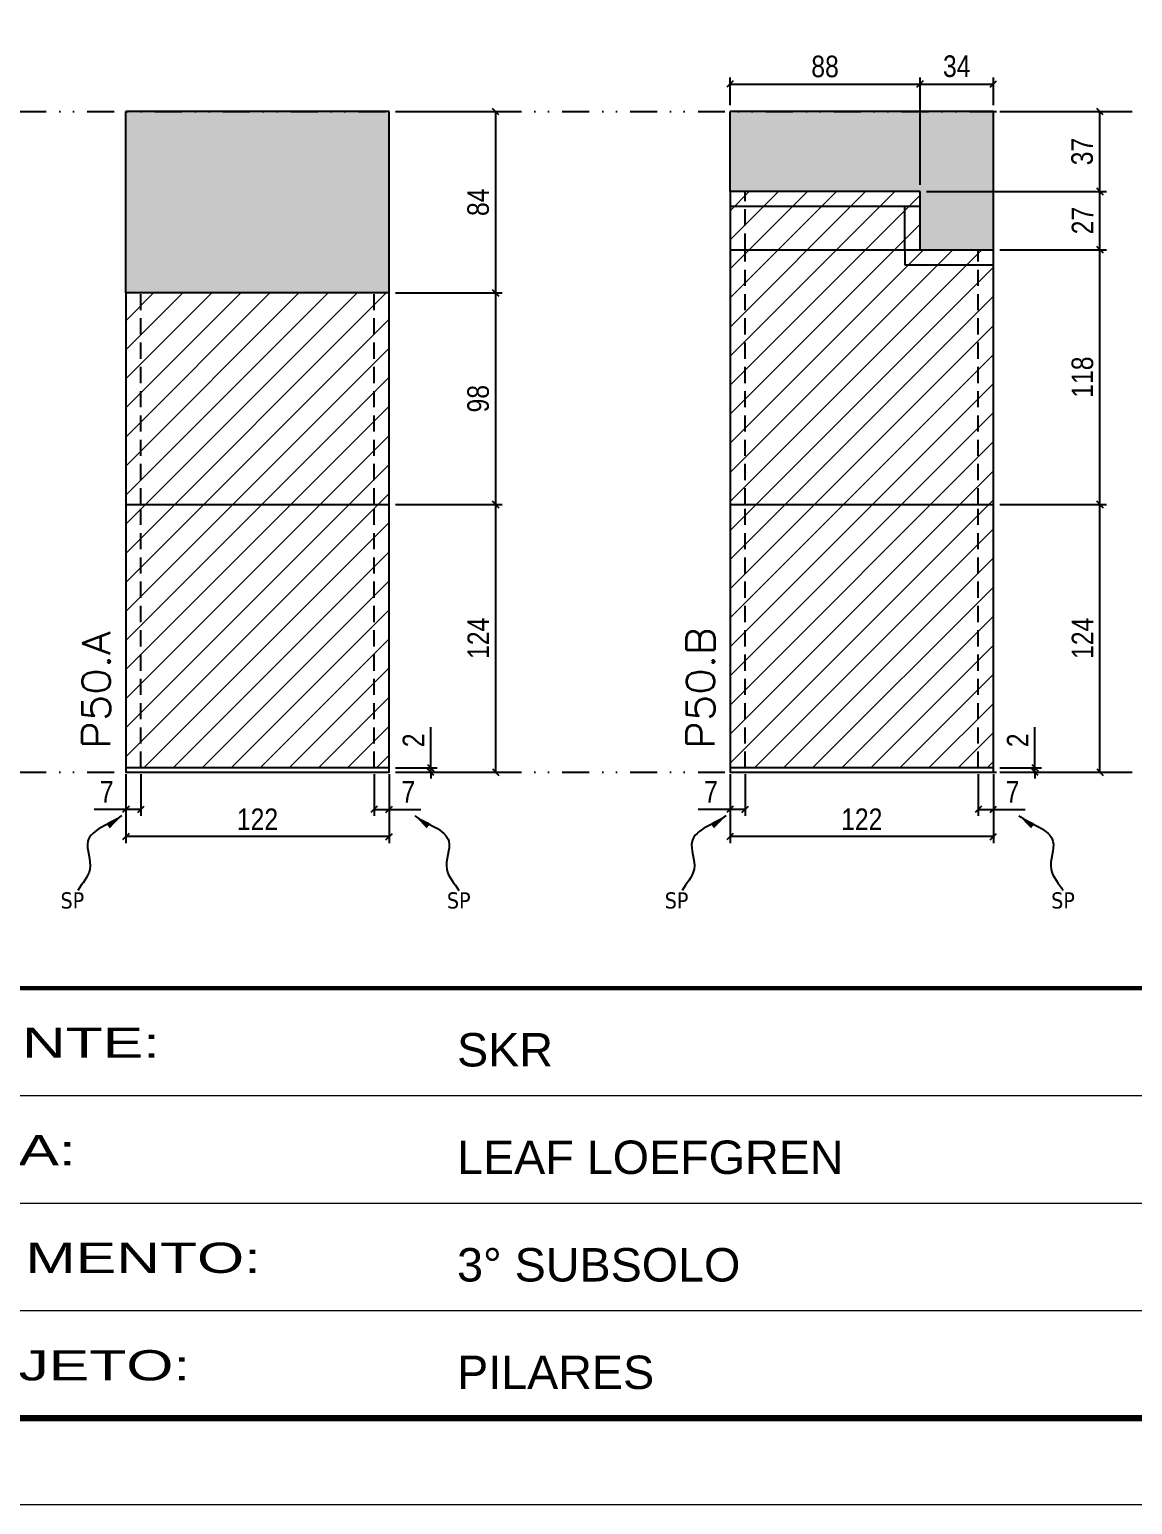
# Model space of a CAD drawing. Header units: millimetres. Extents: x 13777 to 27878, y -21631 to 6985.
# Drawn here: x 14914 to 15425, y 2489 to 3172 of the extents above; entities that cross this region are included whole.
import ezdxf

# ---------------------------------------------------------------- set-up
doc = ezdxf.new("R2010")
doc.units = ezdxf.units.MM
for name, pattern in [('CONTINUO', [0]), ('DASHED', [0.75, 0.5, -0.25]), ('DIVIDE2', [0.625, 0.25, -0.125, 0, -0.125, 0, -0.125]), ('HIDDEN', [0.375, 0.25, -0.125])]:
    doc.linetypes.add(name, pattern=pattern)
for name, color, linetype in [('COTA', 241, 'Continuous'), ('Nível', 160, 'Continuous'), ('Painéis', 200, 'Continuous'), ('SARR_2.2x7', 40, 'Continuous'), ('Sarrafo de Pressão', 42, 'HIDDEN'), ('texto', 7, 'Continuous')]:
    doc.layers.add(name, color=color, linetype=linetype)
for name, color, linetype, lineweight in [('Folhas', 255, 'Continuous', 9), ('Hachura', 251, 'Continuous', 9), ('SARRAFO DE PRESSAO', 251, 'DASHED', 9), ('Texto Seção', 7, 'Continuous', 15)]:
    doc.layers.add(name, color=color, linetype=linetype, lineweight=lineweight)
doc.styles.add('ARIAL', font='arial.ttf')
doc.styles.add('COTA TECNICA', font='techl___.ttf', dxfattribs={"height": 10})
doc.styles.add('COTA TECNICA-50', font='techl___.ttf', dxfattribs={"height": 10})
doc.styles.add('REGUA-120', font='ROMANS.shx', dxfattribs={"height": 15})
doc.styles.get("Standard").update_dxf_attribs({"font": 'arial.ttf'})
doc.styles.add('Tecnologia', font='')
doc.styles.get('Tecnologia').set_extended_font_data('Forgotten Futurist')
doc.dimstyles.new('COTA PAINEL-50', dxfattribs={"dimtxt": 10, "dimasz": 3, "dimexe": 3, "dimexo": 3, "dimgap": 3, "dimtad": 1, "dimdec": 1, "dimzin": 12, "dimdsep": 46, "dimtxsty": 'COTA TECNICA-50', "dimblk1": 'OBLIQUE', "dimblk2": 'OBLIQUE', "dimsah": 1, "dimcen": 0.9, "dimclrd": 4, "dimclre": 4, "dimclrt": 240, "dimadec": 1, "dimazin": 3, "dimtfac": 1, "dimtdec": 1, "dimtmove": 0, "dimatfit": 3, "dimfxl": 1, "dimtolj": 1, "dimtzin": 12, "dimarcsym": 0})
doc.dimstyles.new('PAINEL', dxfattribs={"dimtxt": 10, "dimasz": 3, "dimexe": 3, "dimexo": 3, "dimgap": 3, "dimtad": 1, "dimdec": 1, "dimzin": 12, "dimdsep": 46, "dimtxsty": 'COTA TECNICA', "dimblk1": 'OBLIQUE', "dimblk2": 'OBLIQUE', "dimsah": 1, "dimcen": 0.9, "dimclrd": 4, "dimclre": 4, "dimclrt": 240, "dimadec": 1, "dimazin": 3, "dimtfac": 1, "dimtdec": 1, "dimtmove": 0, "dimatfit": 3, "dimfxl": 1, "dimtolj": 1, "dimtzin": 12, "dimarcsym": 0})
doc.dimstyles.get("Standard").update_dxf_attribs({"dimtxt": 0.18, "dimasz": 0.18, "dimexe": 0.18, "dimexo": 0.0625, "dimgap": 0.09, "dimtad": 0, "dimtih": 1, "dimtoh": 1, "dimdec": 4, "dimzin": 0, "dimdsep": 46, "dimtxsty": 'Standard', "dimcen": 0.09, "dimadec": 0, "dimazin": 0, "dimtfac": 1, "dimtdec": 4, "dimtofl": 0, "dimtmove": 0, "dimatfit": 3, "dimfxl": 1, "dimtolj": 1, "dimtzin": 0, "dimarcsym": 0})

# ---------------------------------------------------------------- blocks, each defined once
blk = doc.blocks.new('9999999999')
at = {"color": 30, "linetype": 'CONTINUO'}
for p, q in [((98564.56, 34379.64), (99583.98, 34379.64)), ((98564.56, 34329.83), (99487.98, 34329.83)), ((98564.56, 34280.02), (99487.98, 34280.02))]:
    blk.add_line(p, q, dxfattribs=at)
at = {"color": 30, "linetype": 'CONTINUO', "const_width": 2}
blk.add_lwpolyline([(99583.98, 34230.21), (99583.98, 34414.45, 0.414214), (99568.98, 34429.45), (98228.98, 34429.45, 0.414214), (98213.98, 34414.45), (98213.98, 34245.21, 0.414214), (98228.98, 34230.21), (99583.98, 34230.21)], format="xyb", dxfattribs=at)
at = {"layer": 'Folhas'}
blk.add_lwpolyline([(98138.98, 34190.21), (99623.98, 34190.21), (99623.98, 35240.21), (98138.98, 35240.21)], close=True, dxfattribs=at)
at = {"layer": 'Folhas', "color": 30, "const_width": 3}
blk.add_lwpolyline([(98213.98, 34230.21), (99583.98, 34230.21), (99583.98, 35200.21), (98213.98, 35200.21)], close=True, dxfattribs=at)
at = {"color": 7, "linetype": 'Continuous', "ltscale": 5, "style": 'ARIAL'}
for s, height, p in [('SKR', 15.483, (98837.68, 34393.13)), ('LEAF LOEFGREN', 15.4829, (98837.68, 34343.32)), ('3° SUBSOLO', 15.483, (98837.68, 34293.51)), ('PILARES', 15.483, (98837.68, 34243.7))]:
    blk.add_text(s, height=height, dxfattribs=at).set_placement(p)
at = {"layer": 'Folhas', "color": 7, "style": 'Tecnologia', "width": 1.5}
for s, p in [('CLIENTE:', (98573.65, 34397.17)), ('OBRA:', (98573.65, 34347.31)), ('PAVIMENTO:', (98573.65, 34297.5)), ('PROJETO:', (98573.65, 34247.69))]:
    blk.add_text(s, height=14, dxfattribs=at).set_placement(p)
blk = doc.blocks.new('_Oblique')
at = {"color": 0, "linetype": 'ByBlock', "lineweight": -2}
blk.add_line((-0.5, -0.5), (0.5, 0.5), dxfattribs=at)
blk = doc.blocks.new('*D1217')
at = {"layer": 'COTA', "color": 4, "lineweight": -2, "transparency": 16777216}
for p, q in [((14958.7, 2827.29), (14958.7, 2795.39)), ((15080.7, 2827.29), (15080.7, 2795.39)), ((15080.7, 2798.39), (14958.7, 2798.39))]:
    blk.add_line(p, q, dxfattribs=at)
at = {"layer": 'Defpoints', "color": 0, "transparency": 16777216}
for p in [(14958.7, 2830.29), (15080.7, 2830.29), (14958.7, 2798.39)]:
    blk.add_point(p, dxfattribs=at)
at = {"layer": 'COTA', "color": 4, "lineweight": -2, "transparency": 16777216, "xscale": 3, "yscale": 3, "zscale": 3, "rotation": 180}
blk.add_blockref('_Oblique', (14958.7, 2798.39), dxfattribs=at)
at = {"layer": 'COTA', "color": 4, "lineweight": -2, "transparency": 16777216, "xscale": 3, "yscale": 3, "zscale": 3}
blk.add_blockref('_Oblique', (15080.7, 2798.39), dxfattribs=at)
at = {"layer": 'COTA', "color": 240, "transparency": 16777216, "insert": (15019.7, 2806.45), "char_height": 10, "attachment_point": 5, "style": 'COTA TECNICA'}
blk.add_mtext('\\A1;122', dxfattribs=at)
blk = doc.blocks.new('*D1218')
at = {"layer": 'COTA', "color": 4, "lineweight": -2, "transparency": 16777216}
for p, q in [((15073.7, 2827.29), (15073.7, 2808.04)), ((15080.7, 2825.29), (15080.7, 2808.04)), ((15073.7, 2811.04), (15080.7, 2811.04)), ((15080.7, 2811.04), (15095.43, 2811.04))]:
    blk.add_line(p, q, dxfattribs=at)
at = {"layer": 'Defpoints', "color": 0, "transparency": 16777216}
for p in [(15073.7, 2830.29), (15080.7, 2828.29), (15080.7, 2811.04)]:
    blk.add_point(p, dxfattribs=at)
at = {"layer": 'COTA', "color": 4, "lineweight": -2, "transparency": 16777216, "xscale": 3, "yscale": 3, "zscale": 3, "rotation": 180}
blk.add_blockref('_Oblique', (15073.7, 2811.04), dxfattribs=at)
at = {"layer": 'COTA', "color": 4, "lineweight": -2, "transparency": 16777216, "xscale": 3, "yscale": 3, "zscale": 3}
blk.add_blockref('_Oblique', (15080.7, 2811.04), dxfattribs=at)
at = {"layer": 'COTA', "color": 240, "transparency": 16777216, "insert": (15089.57, 2819.12), "char_height": 10, "attachment_point": 5, "style": 'COTA TECNICA-50'}
blk.add_mtext('\\A1;7', dxfattribs=at)
blk = doc.blocks.new('*D1220')
at = {"layer": 'COTA', "color": 4, "lineweight": -2, "transparency": 16777216}
for p, q in [((14958.7, 2825.29), (14958.7, 2808.04)), ((14965.7, 2827.29), (14965.7, 2808.04)), ((14958.7, 2811.04), (14943.97, 2811.04)), ((14965.7, 2811.04), (14958.7, 2811.04))]:
    blk.add_line(p, q, dxfattribs=at)
at = {"layer": 'Defpoints', "color": 0, "transparency": 16777216}
for p in [(14965.7, 2830.29), (14958.7, 2828.29), (14958.7, 2811.04)]:
    blk.add_point(p, dxfattribs=at)
at = {"layer": 'COTA', "color": 4, "lineweight": -2, "transparency": 16777216, "xscale": 3, "yscale": 3, "zscale": 3, "rotation": 180}
blk.add_blockref('_Oblique', (14958.7, 2811.04), dxfattribs=at)
at = {"layer": 'COTA', "color": 4, "lineweight": -2, "transparency": 16777216, "xscale": 3, "yscale": 3, "zscale": 3}
blk.add_blockref('_Oblique', (14965.7, 2811.04), dxfattribs=at)
at = {"layer": 'COTA', "color": 240, "transparency": 16777216, "insert": (14949.84, 2819.12), "char_height": 10, "attachment_point": 5, "style": 'COTA TECNICA-50'}
blk.add_mtext('\\A1;7', dxfattribs=at)
blk = doc.blocks.new('*D1221')
at = {"layer": 'COTA', "color": 4, "lineweight": -2, "transparency": 16777216}
for p, q in [((15099.96, 2830.29), (15099.96, 2849.09)), ((15083.7, 2830.29), (15102.96, 2830.29)), ((15099.96, 2828.29), (15099.96, 2830.29)), ((15083.7, 2828.29), (15102.96, 2828.29)), ((15099.96, 2828.29), (15099.96, 2825.29))]:
    blk.add_line(p, q, dxfattribs=at)
at = {"layer": 'Defpoints', "color": 0, "transparency": 16777216}
for p in [(15080.7, 2830.29), (15080.7, 2828.29), (15099.96, 2828.29)]:
    blk.add_point(p, dxfattribs=at)
at = {"layer": 'COTA', "color": 4, "lineweight": -2, "transparency": 16777216, "xscale": 3, "yscale": 3, "zscale": 3}
for p, rotation in [((15099.96, 2830.29), 270), ((15099.96, 2828.29), 90)]:
    blk.add_blockref('_Oblique', p, dxfattribs=dict(at, rotation=rotation))
at = {"layer": 'COTA', "color": 240, "transparency": 16777216, "insert": (15091.96, 2843.03), "char_height": 10, "attachment_point": 5, "rotation": 90, "style": 'COTA TECNICA-50'}
blk.add_mtext('\\A1;2', dxfattribs=at)
blk = doc.blocks.new('*D1239')
at = {"layer": 'COTA', "color": 4, "lineweight": -2, "transparency": 16777216}
for p, q in [((15083.7, 3134.29), (15133.07, 3134.29)), ((15130.07, 3050.29), (15130.07, 3134.29)), ((15083.7, 3050.29), (15133.07, 3050.29))]:
    blk.add_line(p, q, dxfattribs=at)
at = {"layer": 'Defpoints', "color": 0, "transparency": 16777216}
for p in [(15080.7, 3134.29), (15130.07, 3134.29), (15080.7, 3050.29)]:
    blk.add_point(p, dxfattribs=at)
at = {"layer": 'COTA', "color": 4, "lineweight": -2, "transparency": 16777216, "xscale": 3, "yscale": 3, "zscale": 3}
for p, rotation in [((15130.07, 3134.29), 90), ((15130.07, 3050.29), 270)]:
    blk.add_blockref('_Oblique', p, dxfattribs=dict(at, rotation=rotation))
at = {"layer": 'COTA', "color": 240, "transparency": 16777216, "insert": (15121.98, 3092.29), "char_height": 10, "attachment_point": 5, "rotation": 90, "style": 'COTA TECNICA-50'}
blk.add_mtext('\\A1;84', dxfattribs=at)
blk = doc.blocks.new('*D1240')
at = {"layer": 'COTA', "color": 4, "linetype": 'ByBlock', "lineweight": -2, "transparency": 16777216}
for p, q in [((15083.7, 2952.29), (15133.07, 2952.29)), ((15130.07, 2828.29), (15130.07, 2952.29)), ((15083.7, 2828.29), (15133.07, 2828.29))]:
    blk.add_line(p, q, dxfattribs=at)
at = {"layer": 'Defpoints', "color": 0, "linetype": 'ByBlock', "transparency": 16777216}
for p in [(15080.7, 2952.29), (15130.07, 2952.29), (15080.7, 2828.29)]:
    blk.add_point(p, dxfattribs=at)
at = {"layer": 'COTA', "color": 4, "linetype": 'ByBlock', "lineweight": -2, "transparency": 16777216, "xscale": 3, "yscale": 3, "zscale": 3}
for p, rotation in [((15130.07, 2952.29), 90), ((15130.07, 2828.29), 270)]:
    blk.add_blockref('_Oblique', p, dxfattribs=dict(at, rotation=rotation))
at = {"layer": 'COTA', "color": 240, "linetype": 'ByBlock', "transparency": 16777216, "insert": (15122, 2890.29), "char_height": 10, "attachment_point": 5, "rotation": 90, "style": 'COTA TECNICA'}
blk.add_mtext('\\A1;124', dxfattribs=at)
blk = doc.blocks.new('*D1241')
at = {"layer": 'COTA', "color": 4, "linetype": 'ByBlock', "lineweight": -2, "transparency": 16777216}
for p, q in [((15083.7, 2952.29), (15133.07, 2952.29)), ((15130.07, 2828.29), (15130.07, 2952.29)), ((15083.7, 2828.29), (15133.07, 2828.29))]:
    blk.add_line(p, q, dxfattribs=at)
at = {"layer": 'Defpoints', "color": 0, "linetype": 'ByBlock', "transparency": 16777216}
for p in [(15080.7, 2952.29), (15130.07, 2952.29), (15080.7, 2828.29)]:
    blk.add_point(p, dxfattribs=at)
at = {"layer": 'COTA', "color": 4, "linetype": 'ByBlock', "lineweight": -2, "transparency": 16777216, "xscale": 3, "yscale": 3, "zscale": 3}
for p, rotation in [((15130.07, 2952.29), 90), ((15130.07, 2828.29), 270)]:
    blk.add_blockref('_Oblique', p, dxfattribs=dict(at, rotation=rotation))
at = {"layer": 'COTA', "color": 240, "linetype": 'ByBlock', "transparency": 16777216, "insert": (15122, 2890.29), "char_height": 10, "attachment_point": 5, "rotation": 90, "style": 'COTA TECNICA'}
blk.add_mtext('\\A1;124', dxfattribs=at)
blk = doc.blocks.new('*D1222')
at = {"layer": 'COTA', "color": 4, "lineweight": -2, "transparency": 16777216}
for p, q in [((15238.67, 2827.29), (15238.67, 2795.39)), ((15360.67, 2827.29), (15360.67, 2795.39)), ((15360.67, 2798.39), (15238.67, 2798.39))]:
    blk.add_line(p, q, dxfattribs=at)
at = {"layer": 'Defpoints', "color": 0, "transparency": 16777216}
for p in [(15238.67, 2830.29), (15360.67, 2830.29), (15238.67, 2798.39)]:
    blk.add_point(p, dxfattribs=at)
at = {"layer": 'COTA', "color": 4, "lineweight": -2, "transparency": 16777216, "xscale": 3, "yscale": 3, "zscale": 3, "rotation": 180}
blk.add_blockref('_Oblique', (15238.67, 2798.39), dxfattribs=at)
at = {"layer": 'COTA', "color": 4, "lineweight": -2, "transparency": 16777216, "xscale": 3, "yscale": 3, "zscale": 3}
blk.add_blockref('_Oblique', (15360.67, 2798.39), dxfattribs=at)
at = {"layer": 'COTA', "color": 240, "transparency": 16777216, "insert": (15299.67, 2806.45), "char_height": 10, "attachment_point": 5, "style": 'COTA TECNICA'}
blk.add_mtext('\\A1;122', dxfattribs=at)
blk = doc.blocks.new('*D1223')
at = {"layer": 'COTA', "color": 4, "lineweight": -2, "transparency": 16777216}
for p, q in [((15353.67, 2827.29), (15353.67, 2808.04)), ((15360.67, 2825.29), (15360.67, 2808.04)), ((15353.67, 2811.04), (15360.67, 2811.04)), ((15360.67, 2811.04), (15375.4, 2811.04))]:
    blk.add_line(p, q, dxfattribs=at)
at = {"layer": 'Defpoints', "color": 0, "transparency": 16777216}
for p in [(15353.67, 2830.29), (15360.67, 2828.29), (15360.67, 2811.04)]:
    blk.add_point(p, dxfattribs=at)
at = {"layer": 'COTA', "color": 4, "lineweight": -2, "transparency": 16777216, "xscale": 3, "yscale": 3, "zscale": 3, "rotation": 180}
blk.add_blockref('_Oblique', (15353.67, 2811.04), dxfattribs=at)
at = {"layer": 'COTA', "color": 4, "lineweight": -2, "transparency": 16777216, "xscale": 3, "yscale": 3, "zscale": 3}
blk.add_blockref('_Oblique', (15360.67, 2811.04), dxfattribs=at)
at = {"layer": 'COTA', "color": 240, "transparency": 16777216, "insert": (15369.53, 2819.12), "char_height": 10, "attachment_point": 5, "style": 'COTA TECNICA-50'}
blk.add_mtext('\\A1;7', dxfattribs=at)
blk = doc.blocks.new('*D1224')
at = {"layer": 'COTA', "color": 4, "lineweight": -2, "transparency": 16777216}
for p, q in [((15238.67, 2825.29), (15238.67, 2808.04)), ((15245.67, 2827.29), (15245.67, 2808.04)), ((15238.67, 2811.04), (15223.94, 2811.04)), ((15245.67, 2811.04), (15238.67, 2811.04))]:
    blk.add_line(p, q, dxfattribs=at)
at = {"layer": 'Defpoints', "color": 0, "transparency": 16777216}
for p in [(15245.67, 2830.29), (15238.67, 2828.29), (15238.67, 2811.04)]:
    blk.add_point(p, dxfattribs=at)
at = {"layer": 'COTA', "color": 4, "lineweight": -2, "transparency": 16777216, "xscale": 3, "yscale": 3, "zscale": 3, "rotation": 180}
blk.add_blockref('_Oblique', (15238.67, 2811.04), dxfattribs=at)
at = {"layer": 'COTA', "color": 4, "lineweight": -2, "transparency": 16777216, "xscale": 3, "yscale": 3, "zscale": 3}
blk.add_blockref('_Oblique', (15245.67, 2811.04), dxfattribs=at)
at = {"layer": 'COTA', "color": 240, "transparency": 16777216, "insert": (15229.8, 2819.12), "char_height": 10, "attachment_point": 5, "style": 'COTA TECNICA-50'}
blk.add_mtext('\\A1;7', dxfattribs=at)
blk = doc.blocks.new('*D1225')
at = {"layer": 'COTA', "color": 4, "lineweight": -2, "transparency": 16777216}
for p, q in [((15379.93, 2830.29), (15379.93, 2849.09)), ((15363.67, 2830.29), (15382.93, 2830.29)), ((15379.93, 2828.29), (15379.93, 2830.29)), ((15363.67, 2828.29), (15382.93, 2828.29)), ((15379.93, 2828.29), (15379.93, 2825.29))]:
    blk.add_line(p, q, dxfattribs=at)
at = {"layer": 'Defpoints', "color": 0, "transparency": 16777216}
for p in [(15360.67, 2830.29), (15360.67, 2828.29), (15379.93, 2828.29)]:
    blk.add_point(p, dxfattribs=at)
at = {"layer": 'COTA', "color": 4, "lineweight": -2, "transparency": 16777216, "xscale": 3, "yscale": 3, "zscale": 3}
for p, rotation in [((15379.93, 2830.29), 270), ((15379.93, 2828.29), 90)]:
    blk.add_blockref('_Oblique', p, dxfattribs=dict(at, rotation=rotation))
at = {"layer": 'COTA', "color": 240, "transparency": 16777216, "insert": (15371.93, 2843.03), "char_height": 10, "attachment_point": 5, "rotation": 90, "style": 'COTA TECNICA-50'}
blk.add_mtext('\\A1;2', dxfattribs=at)
blk = doc.blocks.new('*D1242')
at = {"layer": 'COTA', "color": 4, "lineweight": -2, "transparency": 16777216}
for p, q in [((15363.67, 3134.29), (15413.04, 3134.29)), ((15410.04, 3097.29), (15410.04, 3134.29)), ((15329.67, 3097.29), (15413.04, 3097.29))]:
    blk.add_line(p, q, dxfattribs=at)
at = {"layer": 'Defpoints', "color": 0, "transparency": 16777216}
for p in [(15360.67, 3134.29), (15410.04, 3134.29), (15326.67, 3097.29)]:
    blk.add_point(p, dxfattribs=at)
at = {"layer": 'COTA', "color": 4, "lineweight": -2, "transparency": 16777216, "xscale": 3, "yscale": 3, "zscale": 3}
for p, rotation in [((15410.04, 3134.29), 90), ((15410.04, 3097.29), 270)]:
    blk.add_blockref('_Oblique', p, dxfattribs=dict(at, rotation=rotation))
at = {"layer": 'COTA', "color": 240, "transparency": 16777216, "insert": (15401.82, 3115.79), "char_height": 10, "attachment_point": 5, "rotation": 90, "style": 'COTA TECNICA-50'}
blk.add_mtext('\\A1;37', dxfattribs=at)
blk = doc.blocks.new('*D1226')
at = {"layer": 'COTA', "color": 4, "lineweight": -2, "transparency": 16777216}
for p, q in [((15363.67, 3070.29), (15413.04, 3070.29)), ((15410.04, 2952.29), (15410.04, 3070.29)), ((15363.67, 2952.29), (15413.04, 2952.29))]:
    blk.add_line(p, q, dxfattribs=at)
at = {"layer": 'Defpoints', "color": 0, "transparency": 16777216}
for p in [(15360.67, 3070.29), (15410.04, 3070.29), (15360.67, 2952.29)]:
    blk.add_point(p, dxfattribs=at)
at = {"layer": 'COTA', "color": 4, "lineweight": -2, "transparency": 16777216, "xscale": 3, "yscale": 3, "zscale": 3}
for p, rotation in [((15410.04, 3070.29), 90), ((15410.04, 2952.29), 270)]:
    blk.add_blockref('_Oblique', p, dxfattribs=dict(at, rotation=rotation))
at = {"layer": 'COTA', "color": 240, "transparency": 16777216, "insert": (15401.94, 3011.29), "char_height": 10, "attachment_point": 5, "rotation": 90, "style": 'COTA TECNICA-50'}
blk.add_mtext('\\A1;118', dxfattribs=at)
blk = doc.blocks.new('*D1227')
at = {"layer": 'COTA', "color": 4, "lineweight": -2, "transparency": 16777216}
for p, q in [((15329.67, 3097.29), (15413.04, 3097.29)), ((15410.04, 3070.29), (15410.04, 3097.29)), ((15363.67, 3070.29), (15413.04, 3070.29))]:
    blk.add_line(p, q, dxfattribs=at)
at = {"layer": 'Defpoints', "color": 0, "transparency": 16777216}
for p in [(15326.67, 3097.29), (15410.04, 3097.29), (15360.67, 3070.29)]:
    blk.add_point(p, dxfattribs=at)
at = {"layer": 'COTA', "color": 4, "lineweight": -2, "transparency": 16777216, "xscale": 3, "yscale": 3, "zscale": 3}
for p, rotation in [((15410.04, 3097.29), 90), ((15410.04, 3070.29), 270)]:
    blk.add_blockref('_Oblique', p, dxfattribs=dict(at, rotation=rotation))
at = {"layer": 'COTA', "color": 240, "transparency": 16777216, "insert": (15401.96, 3083.79), "char_height": 10, "attachment_point": 5, "rotation": 90, "style": 'COTA TECNICA-50'}
blk.add_mtext('\\A1;27', dxfattribs=at)
blk = doc.blocks.new('*D1243')
at = {"layer": 'COTA', "color": 4, "linetype": 'ByBlock', "lineweight": -2, "transparency": 16777216}
for p, q in [((15363.67, 2952.29), (15413.04, 2952.29)), ((15410.04, 2828.29), (15410.04, 2952.29)), ((15363.67, 2828.29), (15413.04, 2828.29))]:
    blk.add_line(p, q, dxfattribs=at)
at = {"layer": 'Defpoints', "color": 0, "linetype": 'ByBlock', "transparency": 16777216}
for p in [(15360.67, 2952.29), (15410.04, 2952.29), (15360.67, 2828.29)]:
    blk.add_point(p, dxfattribs=at)
at = {"layer": 'COTA', "color": 4, "linetype": 'ByBlock', "lineweight": -2, "transparency": 16777216, "xscale": 3, "yscale": 3, "zscale": 3}
for p, rotation in [((15410.04, 2952.29), 90), ((15410.04, 2828.29), 270)]:
    blk.add_blockref('_Oblique', p, dxfattribs=dict(at, rotation=rotation))
at = {"layer": 'COTA', "color": 240, "linetype": 'ByBlock', "transparency": 16777216, "insert": (15401.96, 2890.29), "char_height": 10, "attachment_point": 5, "rotation": 90, "style": 'COTA TECNICA'}
blk.add_mtext('\\A1;124', dxfattribs=at)
blk = doc.blocks.new('*D1244')
at = {"layer": 'COTA', "color": 4, "linetype": 'ByBlock', "lineweight": -2, "transparency": 16777216}
for p, q in [((15363.67, 2952.29), (15413.04, 2952.29)), ((15410.04, 2828.29), (15410.04, 2952.29)), ((15363.67, 2828.29), (15413.04, 2828.29))]:
    blk.add_line(p, q, dxfattribs=at)
at = {"layer": 'Defpoints', "color": 0, "linetype": 'ByBlock', "transparency": 16777216}
for p in [(15360.67, 2952.29), (15410.04, 2952.29), (15360.67, 2828.29)]:
    blk.add_point(p, dxfattribs=at)
at = {"layer": 'COTA', "color": 4, "linetype": 'ByBlock', "lineweight": -2, "transparency": 16777216, "xscale": 3, "yscale": 3, "zscale": 3}
for p, rotation in [((15410.04, 2952.29), 90), ((15410.04, 2828.29), 270)]:
    blk.add_blockref('_Oblique', p, dxfattribs=dict(at, rotation=rotation))
at = {"layer": 'COTA', "color": 240, "linetype": 'ByBlock', "transparency": 16777216, "insert": (15401.96, 2890.29), "char_height": 10, "attachment_point": 5, "rotation": 90, "style": 'COTA TECNICA'}
blk.add_mtext('\\A1;124', dxfattribs=at)
blk = doc.blocks.new('*D1247')
at = {"layer": 'COTA', "color": 4, "lineweight": -2, "transparency": 16777216}
for p, q in [((15083.7, 3050.29), (15133.07, 3050.29)), ((15130.07, 2952.29), (15130.07, 3050.29)), ((15083.7, 2952.29), (15133.07, 2952.29))]:
    blk.add_line(p, q, dxfattribs=at)
at = {"layer": 'Defpoints', "color": 0, "transparency": 16777216}
for p in [(15080.7, 3050.29), (15130.07, 3050.29), (15080.7, 2952.29)]:
    blk.add_point(p, dxfattribs=at)
at = {"layer": 'COTA', "color": 4, "lineweight": -2, "transparency": 16777216, "xscale": 3, "yscale": 3, "zscale": 3}
for p, rotation in [((15130.07, 3050.29), 90), ((15130.07, 2952.29), 270)]:
    blk.add_blockref('_Oblique', p, dxfattribs=dict(at, rotation=rotation))
at = {"layer": 'COTA', "color": 240, "transparency": 16777216, "insert": (15121.97, 3001.29), "char_height": 10, "attachment_point": 5, "rotation": 90, "style": 'COTA TECNICA'}
blk.add_mtext('\\A1;98', dxfattribs=at)
blk = doc.blocks.new('*D1248')
at = {"layer": 'COTA', "color": 4, "lineweight": -2, "transparency": 16777216}
for p, q in [((15326.67, 3100.29), (15326.67, 3150.05)), ((15326.67, 3147.05), (15360.67, 3147.05)), ((15360.67, 3137.29), (15360.67, 3150.05))]:
    blk.add_line(p, q, dxfattribs=at)
at = {"layer": 'Defpoints', "color": 0, "transparency": 16777216}
for p in [(15360.67, 3147.05), (15360.67, 3134.29), (15326.67, 3097.29)]:
    blk.add_point(p, dxfattribs=at)
at = {"layer": 'COTA', "color": 4, "lineweight": -2, "transparency": 16777216, "xscale": 3, "yscale": 3, "zscale": 3, "rotation": 180}
blk.add_blockref('_Oblique', (15326.67, 3147.05), dxfattribs=at)
at = {"layer": 'COTA', "color": 4, "lineweight": -2, "transparency": 16777216, "xscale": 3, "yscale": 3, "zscale": 3}
blk.add_blockref('_Oblique', (15360.67, 3147.05), dxfattribs=at)
at = {"layer": 'COTA', "color": 240, "transparency": 16777216, "insert": (15343.67, 3155.26), "char_height": 10, "attachment_point": 5, "style": 'COTA TECNICA'}
blk.add_mtext('\\A1;34', dxfattribs=at)
blk = doc.blocks.new('*D1249')
at = {"layer": 'COTA', "color": 4, "lineweight": -2, "transparency": 16777216}
for p, q in [((15238.67, 3137.29), (15238.67, 3150.05)), ((15238.67, 3147.05), (15326.67, 3147.05)), ((15326.67, 3100.29), (15326.67, 3150.05))]:
    blk.add_line(p, q, dxfattribs=at)
at = {"layer": 'Defpoints', "color": 0, "transparency": 16777216}
for p in [(15326.67, 3147.05), (15238.67, 3134.29), (15326.67, 3097.29)]:
    blk.add_point(p, dxfattribs=at)
at = {"layer": 'COTA', "color": 4, "lineweight": -2, "transparency": 16777216, "xscale": 3, "yscale": 3, "zscale": 3, "rotation": 180}
blk.add_blockref('_Oblique', (15238.67, 3147.05), dxfattribs=at)
at = {"layer": 'COTA', "color": 4, "lineweight": -2, "transparency": 16777216, "xscale": 3, "yscale": 3, "zscale": 3}
blk.add_blockref('_Oblique', (15326.67, 3147.05), dxfattribs=at)
at = {"layer": 'COTA', "color": 240, "transparency": 16777216, "insert": (15282.67, 3155.14), "char_height": 10, "attachment_point": 5, "style": 'COTA TECNICA'}
blk.add_mtext('\\A1;88', dxfattribs=at)

msp = doc.modelspace()

# ---------------------------------------------------------------- hatches: boundary and pattern name
at = {"layer": 'COTA', "linetype": 'ByBlock'}
h = msp.add_hatch(dxfattribs=at)
h.set_pattern_fill('AR-CONC', color=256, scale=0.03)
h.set_pattern_definition([(50, (9516.621, -7869.1575), (5.46554, -0.4781726), [0.5715, -6.2865]), (355, (9516.621, -7869.1575), (-1.0573026, 5.7317054), [0.4572, -5.0292175]), (100.451445, (9517.0767, -7869.1973), (4.4082374, 5.2535326), [0.4857003, -5.3427073]), (46.1842, (9516.621, -7867.6335), (8.1323712, -1.26127), [0.85725, -9.42975]), (96.63556, (9517.299, -7867.739), (7.122124, 7.4227837), [0.7285507, -8.014068]), (351.18415, (9516.621, -7867.6335), (7.122124, 7.422784), [0.685799, -7.543792]), (21, (9517.383, -7868.0145), (4.5484317, -3.067956), [0.5715, -6.2865]), (326, (9517.383, -7868.0145), (1.8540609, 5.525639), [0.4572, -5.0292]), (71.451445, (9517.762, -7868.27), (6.4024926, 2.457683), [0.4857003, -5.3426981]), (37.5, (9516.6212, -7869.1575), (0.0926581, 2.53665117), [0, -4.96824, 0, -5.1054, 0, -5.04825]), (7.5, (9516.6212, -7869.1575), (2.0045899, 3.00541724), [0, -2.91084, 0, -4.85394, 0, -1.92405]), (327.5, (9514.922, -7869.1575), (4.06771786, -0.17186232), [0, -1.905, 0, -5.9436, 0, -7.8867]), (317.5, (9514.16, -7869.1575), (4.4438754, 0.7627947), [0, -2.4765, 0, -3.94716, 0, -5.6007])])
h.paths.add_polyline_path([(14958.7, 3134.29), (14958.7, 3050.29), (15080.7, 3050.29), (15080.7, 3134.29)])
at = {"layer": 'COTA'}
h = msp.add_hatch(dxfattribs=at)
h.set_pattern_fill('AR-CONC', color=256, scale=0.03)
h.paths.add_polyline_path([(15360.67, 3134.29), (15238.67, 3134.29), (15238.67, 3097.29), (15326.67, 3097.29), (15326.67, 3070.29), (15360.67, 3070.29)])
at = {"layer": 'Hachura', "linetype": 'ByBlock'}
h = msp.add_hatch(dxfattribs=at)
h.set_pattern_fill('ANSI31', color=256, scale=3)
h.paths.add_polyline_path([(14958.7, 3050.29), (14958.7, 2952.29), (15080.7, 2952.29), (15080.7, 3050.29)])
h.paths.add_polyline_path([(15080.7, 2952.29), (14958.7, 2952.29), (14958.7, 2830.29), (15080.7, 2830.29)])
h.paths.add_polyline_path([(15238.67, 2830.29), (15360.67, 2830.29), (15360.67, 2952.29), (15238.67, 2952.29)])
h.paths.add_polyline_path([(15360.67, 2952.29), (15360.67, 3070.29), (15238.67, 3070.29), (15238.67, 2952.29)])
h.paths.add_polyline_path([(15238.67, 3097.29), (15238.67, 3070.29), (15326.67, 3070.29), (15326.67, 3097.29)])
h.paths.add_polyline_path([(15562.39, 3070.31), (15502.39, 3070.31), (15502.39, 2830.29), (15562.39, 2830.29)])
h.paths.add_polyline_path([(15754.62, 3050.31), (15694.62, 3050.31), (15694.62, 2830.29), (15754.62, 2830.29)])

# ---------------------------------------------------------------- linework, layer by layer
at = {"layer": 'COTA', "linetype": 'ByBlock'}
for p, q in [((15080.7, 3134.29), (14958.7, 3134.29)), ((14958.7, 3050.29), (14958.7, 3134.29)), ((15080.7, 3050.29), (15080.7, 3134.29)), ((15360.67, 3134.29), (15238.67, 3134.29)), ((15238.67, 3097.29), (15238.67, 3134.29)), ((15360.67, 3070.29), (15360.67, 3134.29))]:
    msp.add_line(p, q, dxfattribs=at)
at = {"layer": 'COTA'}
msp.add_line((15319.67, 3070.29), (15319.67, 3063.29), dxfattribs=at)
at = {"layer": 'Nível', "color": 4, "linetype": 'DIVIDE2', "ltscale": 50}
for p, q in [((13777.11, 3134.29), (21531.15, 3134.29)), ((13777.11, 2828.29), (21531.15, 2828.29))]:
    msp.add_line(p, q, dxfattribs=at)
at = {"layer": 'Painéis'}
for p, q in [((15326.67, 3097.29), (15238.67, 3097.29)), ((15238.67, 3097.29), (15238.67, 2830.29)), ((15326.67, 3070.29), (15326.67, 3097.29)), ((15238.67, 3070.29), (15360.67, 3070.29)), ((15360.67, 2830.29), (15360.67, 3070.29)), ((15080.7, 3050.29), (14958.7, 3050.29)), ((14958.7, 3050.29), (14958.7, 2830.29)), ((15080.7, 2830.29), (15080.7, 3050.29)), ((14958.7, 2952.29), (15080.7, 2952.29)), ((15238.67, 2952.29), (15360.67, 2952.29))]:
    msp.add_line(p, q, dxfattribs=at)
for points in [[(15080.7, 2830.29), (14958.7, 2830.29), (14958.7, 2828.29), (15080.7, 2828.29)], [(15360.67, 2830.29), (15238.67, 2830.29), (15238.67, 2828.29), (15360.67, 2828.29)]]:
    msp.add_lwpolyline(points, close=True, dxfattribs=at)
at = {"layer": 'SARR_2.2x7'}
for p, q in [((15326.67, 3090.29), (15238.67, 3090.29)), ((15319.67, 3070.29), (15319.67, 3090.29)), ((15319.67, 3063.29), (15360.67, 3063.29))]:
    msp.add_line(p, q, dxfattribs=at)
at = {"layer": 'Sarrafo de Pressão', "ltscale": 30}
for p, q in [((15245.67, 3070.29), (15245.67, 3097.29)), ((15245.67, 2952.29), (15245.67, 3070.29)), ((15353.67, 2952.29), (15353.67, 3070.29)), ((14965.7, 2952.29), (14965.7, 3050.29)), ((15073.7, 2952.29), (15073.7, 3050.29)), ((14965.7, 2830.29), (14965.7, 2952.29)), ((15073.7, 2830.29), (15073.7, 2952.29)), ((15245.67, 2830.29), (15245.67, 2952.29)), ((15353.67, 2830.29), (15353.67, 2952.29))]:
    msp.add_line(p, q, dxfattribs=at)

# ---------------------------------------------------------------- block references
at = {"layer": 'SARRAFO DE PRESSAO', "color": 6, "linetype": 'ByBlock'}
msp.add_blockref('9999999999', (-83725.51, -31701.2), dxfattribs=at)

# ---------------------------------------------------------------- texts
at = {"layer": 'texto', "color": 0, "char_height": 7.5, "attachment_point": 5}
for insert in [(14933.93, 2768.79), (15112.95, 2768.79), (15213.89, 2768.79), (15392.92, 2768.79)]:
    msp.add_mtext('{\\fTahoma|b0|i0|c0|p34;\\C4;SP}', dxfattribs=dict(at, insert=insert))
at = {"layer": 'Texto Seção', "style": 'REGUA-120', "width": 1.1}
for s, p in [('P50.A', (14951.45, 2839.05)), ('P50.B', (15231.42, 2839.05))]:
    msp.add_text(s, height=13, rotation=90, dxfattribs=at).set_placement(p)

# ---------------------------------------------------------------- dimensions: what is measured, and where the dimension line sits
at = {"layer": 'COTA'}
for base, p1, p2, dimstyle, picture, middle in [((15326.67, 3147.05), (15238.67, 3134.29), (15326.67, 3097.29), 'PAINEL', '*D1249', (15282.67, 3155.14)), ((15360.67, 3147.05), (15326.67, 3097.29), (15360.67, 3134.29), 'PAINEL', '*D1248', (15343.67, 3155.26)), ((15080.7, 2811.04), (15073.7, 2830.29), (15080.7, 2828.29), 'COTA PAINEL-50', '*D1218', (15089.57, 2819.12)), ((15360.67, 2811.04), (15353.67, 2830.29), (15360.67, 2828.29), 'COTA PAINEL-50', '*D1223', (15369.53, 2819.12))]:
    dim = msp.add_linear_dim(base=base, p1=p1, p2=p2, dimstyle=dimstyle, dxfattribs=at)
    dim.commit()
    dim.dimension.update_dxf_attribs({"geometry": picture, "text_midpoint": middle})
for base, p1, p2, angle, dimstyle, picture, middle in [((15130.07, 3134.29), (15080.7, 3050.29), (15080.7, 3134.29), 90, 'COTA PAINEL-50', '*D1239', (15121.98, 3092.29)), ((15410.04, 3134.29), (15326.67, 3097.29), (15360.67, 3134.29), 90, 'COTA PAINEL-50', '*D1242', (15401.82, 3115.79)), ((15410.04, 3097.29), (15360.67, 3070.29), (15326.67, 3097.29), 90, 'COTA PAINEL-50', '*D1227', (15401.96, 3083.79)), ((15410.04, 3070.29), (15360.67, 2952.29), (15360.67, 3070.29), 90, 'COTA PAINEL-50', '*D1226', (15401.94, 3011.29)), ((15130.07, 3050.29), (15080.7, 2952.29), (15080.7, 3050.29), 90, 'PAINEL', '*D1247', (15121.97, 3001.29)), ((14958.7, 2811.04), (14965.7, 2830.29), (14958.7, 2828.29), 180, 'COTA PAINEL-50', '*D1220', (14949.84, 2819.12)), ((15238.67, 2811.04), (15245.67, 2830.29), (15238.67, 2828.29), 180, 'COTA PAINEL-50', '*D1224', (15229.8, 2819.12))]:
    dim = msp.add_linear_dim(base=base, p1=p1, p2=p2, angle=angle, dimstyle=dimstyle, dxfattribs=at)
    dim.commit()
    dim.dimension.update_dxf_attribs({"geometry": picture, "text_midpoint": middle})
at = {"layer": 'COTA', "linetype": 'ByBlock'}
for p1, p2, picture, middle in [((15080.7, 2828.29), (15080.7, 2952.29), '*D1240', (15122, 2890.29)), ((15080.7, 2828.29), (15080.7, 2952.29), '*D1241', (15122, 2890.29)), ((15360.67, 2828.29), (15360.67, 2952.29), '*D1243', (15401.96, 2890.29)), ((15360.67, 2828.29), (15360.67, 2952.29), '*D1244', (15401.96, 2890.29))]:
    dim = msp.add_aligned_dim(p1=p1, p2=p2, distance=-49.37, dimstyle='PAINEL', dxfattribs=at)
    dim.commit()
    dim.dimension.update_dxf_attribs({"geometry": picture, "text_midpoint": middle})
at = {"layer": 'COTA'}
for base, p1, p2, picture, middle in [((15099.96, 2828.29), (15080.7, 2830.29), (15080.7, 2828.29), '*D1221', (15099.96, 2843.03)), ((15379.93, 2828.29), (15360.67, 2830.29), (15360.67, 2828.29), '*D1225', (15379.93, 2843.03))]:
    dim = msp.add_linear_dim(base=base, p1=p1, p2=p2, angle=90, dimstyle='COTA PAINEL-50', dxfattribs=at)
    dim.commit()
    dim.dimension.update_dxf_attribs({"geometry": picture, "text_midpoint": middle, "dimtype": 160})
for base, p1, p2, picture, middle in [((14958.7, 2798.39), (15080.7, 2830.29), (14958.7, 2830.29), '*D1217', (15019.7, 2806.45)), ((15238.67, 2798.39), (15360.67, 2830.29), (15238.67, 2830.29), '*D1222', (15299.67, 2806.45))]:
    dim = msp.add_linear_dim(base=base, p1=p1, p2=p2, angle=180, dimstyle='PAINEL', override={"dimarcsym": 2}, dxfattribs=at)
    dim.commit()
    dim.dimension.update_dxf_attribs({"geometry": picture, "text_midpoint": middle})

# ---------------------------------------------------------------- leaders
at = {"layer": 'COTA', "path_type": 1}
for points in [[(14956.87, 2808.1), (14941.09, 2796.27), (14942.01, 2783.26), (14936.46, 2773.48)], [(15092.53, 2808.1), (15108.32, 2796.27), (15107.39, 2783.26), (15112.95, 2773.48)], [(15236.84, 2808.1), (15221.05, 2796.27), (15221.98, 2783.26), (15216.43, 2773.48)], [(15372.5, 2808.1), (15388.28, 2796.27), (15387.36, 2783.26), (15392.91, 2773.48)]]:
    msp.add_leader(points, dimstyle='Standard', override={"dimasz": 8}, dxfattribs=at)

doc.saveas('drawing.dxf')
